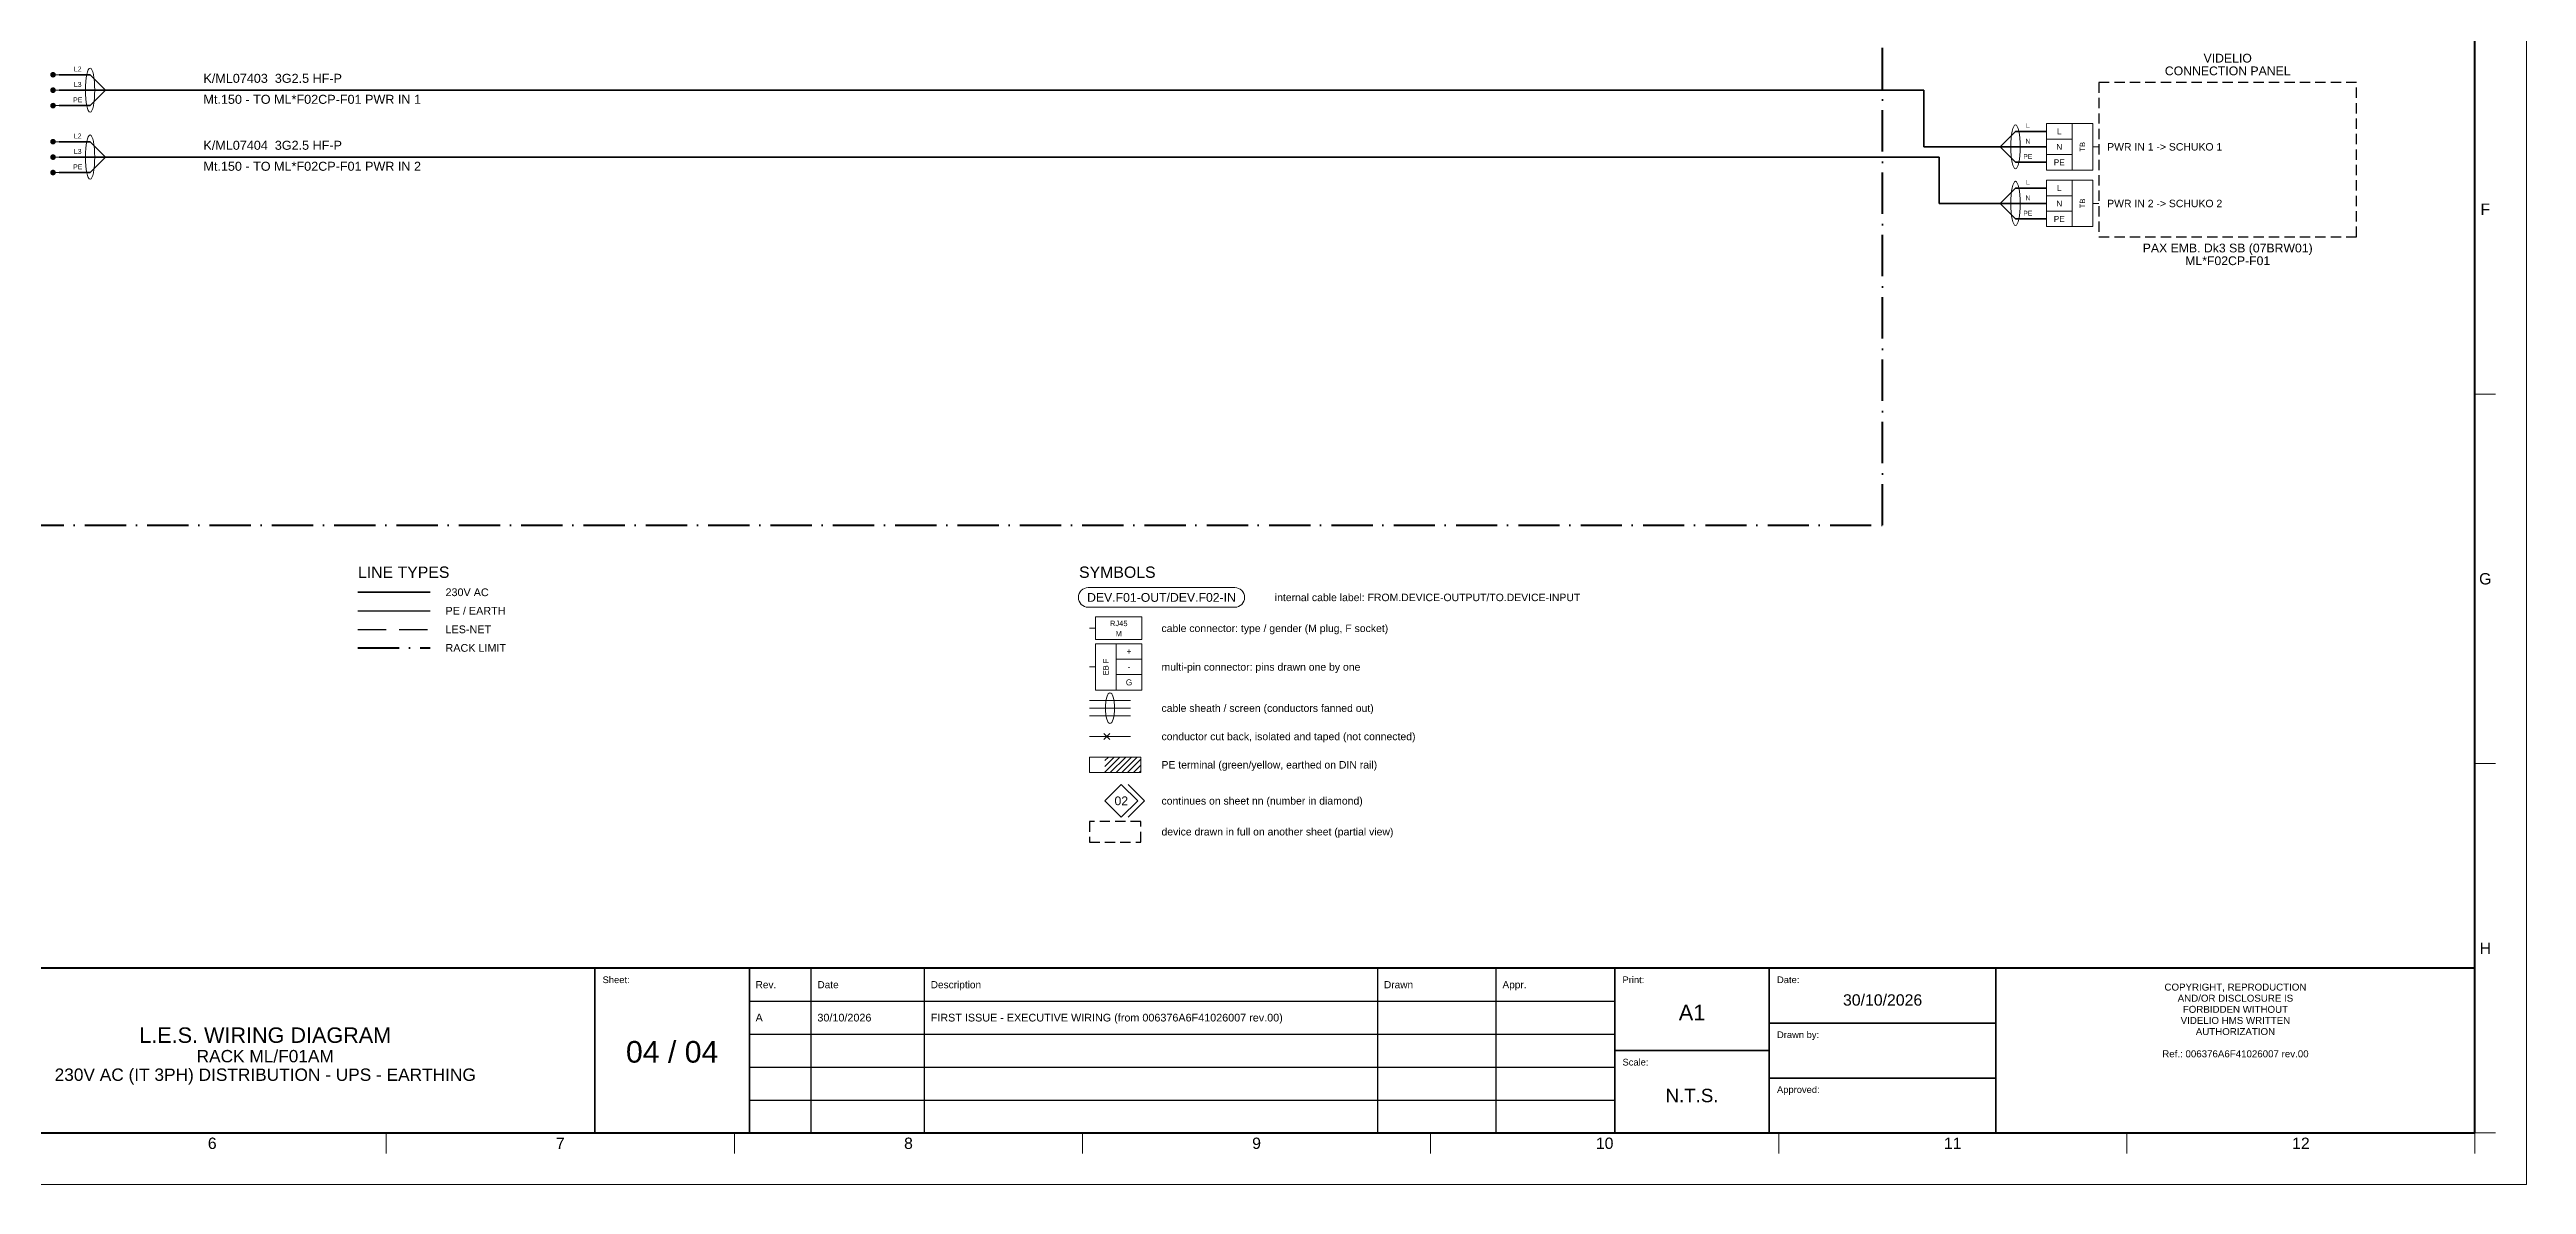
# Model space of a CAD drawing. Header units: millimetres. Extents: x 0 to 841, y 0 to 594.
# Drawn here: x 360.1 to 841, y 0 to 220.4 of the extents above; entities that cross this region are included whole.
import ezdxf
from ezdxf.enums import TextEntityAlignment as Align

# ---------------------------------------------------------------- set-up
doc = ezdxf.new("R2010")
doc.units = ezdxf.units.MM
for name, pattern in [('AV_DASHDOT', [12, 8, -2, 0, -2]), ('AV_DASHED', [8, 5.5, -2.5]), ('AV_HIDDEN', [3, 2, -1])]:
    doc.linetypes.add(name, pattern=pattern)
for name, color, linetype, lineweight in [('AV-CONN', 7, 'Continuous', 18), ('AV-LABEL', 7, 'Continuous', 18), ('AV-NOTE', 7, 'Continuous', 18), ('AV-TB', 7, 'Continuous', 18), ('AV-TEXT', 7, 'Continuous', 18), ('AV-TEXT-DEV', 7, 'Continuous', 18)]:
    doc.layers.add(name, color=color, linetype=linetype, lineweight=lineweight)
for name, color, linetype, lineweight, true_color in [('AV-DEVICE-REF', 7, 'AV_HIDDEN', 25, 0x4682ff), ('AV-FRAME', 7, 'Continuous', 70, 0x7800ff), ('AV-RACK', 7, 'AV_DASHDOT', 50, 0xff00ff), ('AV-TITLE', 7, 'Continuous', 25, 0x7800ff), ('AV-XREF', 7, 'Continuous', 18, 0x00af00), ('AV-ZONE', 7, 'Continuous', 18, 0x7800ff), ('W-LESNET', 7, 'AV_DASHED', 25, 0x00a0eb), ('W-PE', 7, 'Continuous', 25, 0x009600), ('W-POWER', 7, 'Continuous', 35, 0xeb8c00)]:
    doc.layers.add(name, color=color, linetype=linetype, lineweight=lineweight, true_color=true_color)
doc.styles.add('AV', font='arial.ttf')

msp = doc.modelspace()

# ---------------------------------------------------------------- hatches: boundary and pattern name
at = {"layer": 'AV-TB', "true_color": 0x009600}
h = msp.add_hatch(dxfattribs=at)
h.set_pattern_fill('ANSI31', scale=0.25)
h.paths.add_polyline_path([(565, 80), (572, 80), (572, 83), (565, 83)])

# ---------------------------------------------------------------- linework, layer by layer
at = {"layer": 'AV-CONN'}
for p, q in [((758, 201.5), (756.8, 201.5)), ((758, 190.5), (756.8, 190.5)), ((562, 108), (563.2, 108)), ((562, 100.5), (563.2, 100.5)), ((562, 94), (570, 94)), ((562, 92.5), (570, 92.5)), ((562, 91), (570, 91)), ((562, 87), (570, 87)), ((564.8, 86.4), (566, 87.6)), ((564.8, 87.6), (566, 86.4))]:
    msp.add_line(p, q, dxfattribs=at)
for points in [[(747.8, 203), (752.8, 203), (752.8, 206), (747.8, 206)], [(747.8, 200), (752.8, 200), (752.8, 203), (747.8, 203)], [(752.8, 197), (756.8, 197), (756.8, 206), (752.8, 206)], [(747.8, 197), (752.8, 197), (752.8, 200), (747.8, 200)], [(747.8, 192), (752.8, 192), (752.8, 195), (747.8, 195)], [(752.8, 186), (756.8, 186), (756.8, 195), (752.8, 195)], [(747.8, 189), (752.8, 189), (752.8, 192), (747.8, 192)], [(747.8, 186), (752.8, 186), (752.8, 189), (747.8, 189)], [(563.2, 105.8), (572.2, 105.8), (572.2, 110.2), (563.2, 110.2)], [(563.2, 96), (567.2, 96), (567.2, 105), (563.2, 105)], [(567.2, 102), (572.2, 102), (572.2, 105), (567.2, 105)], [(567.2, 99), (572.2, 99), (572.2, 102), (567.2, 102)], [(567.2, 96), (572.2, 96), (572.2, 99), (567.2, 99)]]:
    msp.add_lwpolyline(points, close=True, dxfattribs=at)
for centre, major_axis, ratio in [((368, 212.5), (0, 4.3), 0.209302), ((368, 199.5), (0, 4.3), 0.209302), ((741.8, 201.5), (0, 4.3), 0.209302), ((741.8, 190.5), (0, 4.3), 0.209302), ((566, 92.5), (0, 3), 0.3)]:
    msp.add_ellipse(centre, major_axis=major_axis, ratio=ratio, dxfattribs=at)
at = {"layer": 'AV-DEVICE-REF'}
for points in [[(758, 184), (808, 184), (808, 214), (758, 214)], [(562, 66.5), (572, 66.5), (572, 70.5), (562, 70.5)]]:
    msp.add_lwpolyline(points, close=True, dxfattribs=at)
at = {"layer": 'AV-FRAME'}
for points in [[(20, 10), (831, 10), (831, 584), (20, 584)], [(20, 10), (831, 10), (831, 42), (20, 42)]]:
    msp.add_lwpolyline(points, close=True, dxfattribs=at)
at = {"layer": 'AV-LABEL'}
msp.add_lwpolyline([(561.77, 112.1), (590.23, 112.1, 1), (590.23, 115.9), (561.77, 115.9, 1)], format="xyb", close=True, dxfattribs=at)
at = {"layer": 'AV-RACK'}
msp.add_line((420, 104.2), (434, 104.2), dxfattribs=at)
msp.add_lwpolyline([(125, 128), (716, 128), (716, 572), (125, 572)], close=True, dxfattribs=at)
at = {"layer": 'AV-TB'}
for p, q in [((360.8, 215.5), (362, 215.5)), ((360.8, 212.5), (362, 212.5)), ((360.8, 209.5), (362, 209.5)), ((360.8, 202.5), (362, 202.5)), ((360.8, 199.5), (362, 199.5)), ((360.8, 196.5), (362, 196.5))]:
    msp.add_line(p, q, dxfattribs=at)
at = {"layer": 'AV-TB', "const_width": 0.55}
for points in [[(360.53, 215.5, 1), (361.07, 215.5, 1)], [(360.53, 212.5, 1), (361.07, 212.5, 1)], [(360.53, 209.5, 1), (361.07, 209.5, 1)], [(360.53, 202.5, 1), (361.07, 202.5, 1)], [(360.53, 199.5, 1), (361.07, 199.5, 1)], [(360.53, 196.5, 1), (361.07, 196.5, 1)]]:
    msp.add_lwpolyline(points, format="xyb", close=True, dxfattribs=at)
at = {"layer": 'AV-TB'}
msp.add_lwpolyline([(562, 80), (572, 80), (572, 83), (562, 83)], close=True, dxfattribs=at)
at = {"layer": 'AV-TITLE'}
for p, q in [((508, 10), (508, 42)), ((530, 10), (530, 42)), ((618, 10), (618, 42)), ((641, 10), (641, 42)), ((496, 35.6), (664, 35.6)), ((496, 29.2), (664, 29.2)), ((496, 22.8), (664, 22.8)), ((496, 16.4), (664, 16.4))]:
    msp.add_line(p, q, dxfattribs=at)
for points in [[(338, 10), (466, 10), (466, 42), (338, 42)], [(466, 10), (496, 10), (496, 42), (466, 42)], [(496, 10), (664, 10), (664, 42), (496, 42)], [(664, 26), (694, 26), (694, 42), (664, 42)], [(694, 31.33), (738, 31.33), (738, 42), (694, 42)], [(738, 10), (831, 10), (831, 42), (738, 42)], [(694, 20.67), (738, 20.67), (738, 31.33), (694, 31.33)], [(664, 10), (694, 10), (694, 26), (664, 26)], [(694, 10), (738, 10), (738, 20.67), (694, 20.67)]]:
    msp.add_lwpolyline(points, close=True, dxfattribs=at)
at = {"layer": 'AV-XREF'}
msp.add_lwpolyline([(565, 74.5), (568.2, 77.7), (571.4, 74.5), (568.2, 71.3)], close=True, dxfattribs=at)
msp.add_lwpolyline([(569.5, 77.7), (572.7, 74.5), (569.5, 71.3)], dxfattribs=at)
at = {"layer": 'AV-ZONE'}
for p, q in [((831, 153.5), (835, 153.5)), ((831, 81.75), (835, 81.75)), ((425.5, 10), (425.5, 6)), ((493.08, 10), (493.08, 6)), ((560.67, 10), (560.67, 6)), ((628.25, 10), (628.25, 6)), ((695.83, 10), (695.83, 6)), ((763.42, 10), (763.42, 6)), ((831, 10), (831, 6)), ((831, 10), (835, 10))]:
    msp.add_line(p, q, dxfattribs=at)
at = {"layer": 'AV-ZONE', "lineweight": 13}
msp.add_lwpolyline([(0, 0), (841, 0), (841, 594), (0, 594)], close=True, dxfattribs=at)
at = {"layer": 'W-LESNET'}
msp.add_line((420, 107.8), (434, 107.8), dxfattribs=at)
at = {"layer": 'W-PE'}
msp.add_line((420, 111.4), (434, 111.4), dxfattribs=at)
at = {"layer": 'W-POWER'}
for p, q in [((362, 215.5), (368, 215.5)), ((362, 212.5), (368, 212.5)), ((368, 215.5), (371, 212.5)), ((368, 212.5), (371, 212.5)), ((368, 209.5), (371, 212.5)), ((371, 212.5), (724, 212.5)), ((724, 212.5), (724, 201.5)), ((362, 209.5), (368, 209.5)), ((362, 202.5), (368, 202.5)), ((368, 202.5), (371, 199.5)), ((741.8, 204.5), (738.8, 201.5)), ((747.8, 204.5), (741.8, 204.5)), ((362, 199.5), (368, 199.5)), ((368, 199.5), (371, 199.5)), ((368, 196.5), (371, 199.5)), ((371, 199.5), (727, 199.5)), ((724, 201.5), (738.8, 201.5)), ((727, 199.5), (727, 190.5)), ((741.8, 201.5), (738.8, 201.5)), ((741.8, 198.5), (738.8, 201.5)), ((747.8, 201.5), (741.8, 201.5)), ((747.8, 198.5), (741.8, 198.5)), ((362, 196.5), (368, 196.5)), ((741.8, 193.5), (738.8, 190.5)), ((747.8, 193.5), (741.8, 193.5)), ((727, 190.5), (738.8, 190.5)), ((741.8, 190.5), (738.8, 190.5)), ((741.8, 187.5), (738.8, 190.5)), ((747.8, 190.5), (741.8, 190.5)), ((747.8, 187.5), (741.8, 187.5)), ((420, 115), (434, 115))]:
    msp.add_line(p, q, dxfattribs=at)

# ---------------------------------------------------------------- texts
at = {"layer": 'AV-CONN', "style": 'AV'}
for s, height, p in [('N', 1.15, (750.3, 201.5)), ('L', 1.15, (750.3, 204.5)), ('PE', 1.15, (750.3, 198.5)), ('L', 1.15, (750.3, 193.5)), ('PE', 1.15, (750.3, 187.5)), ('N', 1.15, (750.3, 190.5)), ('RJ45', 1.05, (567.7, 108.95)), ('M', 1.05, (567.7, 106.95)), ('+', 1.15, (569.7, 103.5)), ('G', 1.15, (569.7, 97.5)), ('-', 1.15, (569.7, 100.5))]:
    msp.add_text(s, height=height, dxfattribs=at).set_placement(p, align=Align.MIDDLE_CENTER)
for s, p in [('TB', (754.8, 201.5)), ('TB', (754.8, 190.5)), ('EB F', (565.2, 100.5))]:
    msp.add_text(s, height=1.05, rotation=90, dxfattribs=at).set_placement(p, align=Align.MIDDLE_CENTER)
at = {"layer": 'AV-LABEL', "style": 'AV'}
msp.add_text('DEV.F01-OUT/DEV.F02-IN', height=1.7, dxfattribs=at).set_placement((576, 114), align=Align.MIDDLE_CENTER)
at = {"layer": 'AV-NOTE', "style": 'AV'}
for s, p in [('L2', (365.6, 215.85)), ('L3', (365.6, 212.85)), ('PE', (365.6, 209.85)), ('L2', (365.6, 202.85)), ('N', (744.2, 201.85)), ('L', (744.2, 204.85)), ('PE', (365.6, 196.85)), ('L3', (365.6, 199.85)), ('PE', (744.2, 198.85)), ('L', (744.2, 193.85)), ('PE', (744.2, 187.85)), ('N', (744.2, 190.85))]:
    msp.add_text(s, height=0.95, dxfattribs=at).set_placement(p, align=Align.BOTTOM_CENTER)
at = {"layer": 'AV-TEXT', "style": 'AV'}
for s, p in [('K/ML07403  3G2.5 HF-P', (390, 213.4)), ('K/ML07404  3G2.5 HF-P', (390, 200.4))]:
    msp.add_text(s, height=1.75, dxfattribs=at).set_placement(p, align=Align.BOTTOM_LEFT)
for s, height, p in [('Mt.150 - TO ML*F02CP-F01 PWR IN 1', 1.75, (390, 211.6)), ('Mt.150 - TO ML*F02CP-F01 PWR IN 2', 1.75, (390, 198.6)), ('LINE TYPES', 2.2, (420, 120)), ('SYMBOLS', 2.2, (560, 120))]:
    msp.add_text(s, height=height, dxfattribs=at).set_placement(p, align=Align.TOP_LEFT)
for s, height, p in [('PWR IN 1 -> SCHUKO 1', 1.45, (759.6, 201.5)), ('PWR IN 2 -> SCHUKO 2', 1.45, (759.6, 190.5)), ('230V AC', 1.5, (437, 115)), ('PE / EARTH', 1.5, (437, 111.4)), ('internal cable label: FROM.DEVICE-OUTPUT/TO.DEVICE-INPUT', 1.45, (598, 114)), ('LES-NET', 1.5, (437, 107.8)), ('cable connector: type / gender (M plug, F socket)', 1.45, (576, 108)), ('RACK LIMIT', 1.5, (437, 104.2)), ('multi-pin connector: pins drawn one by one', 1.45, (576, 100.5)), ('cable sheath / screen (conductors fanned out)', 1.45, (576, 92.5)), ('conductor cut back, isolated and taped (not connected)', 1.45, (576, 87)), ('PE terminal (green/yellow, earthed on DIN rail)', 1.45, (576, 81.5)), ('continues on sheet nn (number in diamond)', 1.45, (576, 74.5)), ('device drawn in full on another sheet (partial view)', 1.45, (576, 68.5)), ('A', 1.5, (497.2, 32.4)), ('30/10/2026', 1.5, (509.2, 32.4)), ('FIRST ISSUE - EXECUTIVE WIRING (from 006376A6F41026007 rev.00)', 1.5, (531.2, 32.4))]:
    msp.add_text(s, height=height, dxfattribs=at).set_placement(p, align=Align.MIDDLE_LEFT)
for s, height, p in [('02', 1.7, (568.2, 74.5)), ('COPYRIGHT, REPRODUCTION', 1.35, (784.5, 38.33)), ('AND/OR DISCLOSURE IS', 1.35, (784.5, 36.17)), ('FORBIDDEN WITHOUT', 1.35, (784.5, 34.01)), ('VIDELIO HMS WRITTEN', 1.35, (784.5, 31.85)), ('AUTHORIZATION', 1.35, (784.5, 29.69)), ('Ref.: 006376A6F41026007 rev.00', 1.35, (784.5, 25.37))]:
    msp.add_text(s, height=height, dxfattribs=at).set_placement(p, align=Align.MIDDLE_CENTER)
at = {"layer": 'AV-TEXT', "true_color": 0x7800ff, "style": 'AV'}
for s, p in [('Sheet:', (467.5, 40.4)), ('Print:', (665.5, 40.4)), ('Date:', (695.5, 40.4)), ('Drawn by:', (695.5, 29.73)), ('Scale:', (665.5, 24.4)), ('Approved:', (695.5, 19.07))]:
    msp.add_text(s, height=1.3, dxfattribs=at).set_placement(p, align=Align.TOP_LEFT)
for s, p in [('Rev.', (497.2, 38.8)), ('Date', (509.2, 38.8)), ('Description', (531.2, 38.8)), ('Drawn', (619.2, 38.8)), ('Appr.', (642.2, 38.8))]:
    msp.add_text(s, height=1.4, dxfattribs=at).set_placement(p, align=Align.MIDDLE_LEFT)
at = {"layer": 'AV-TEXT', "style": 'AV'}
for s, height, p in [('A1', 3, (679, 31)), ('30/10/2026', 2.2, (716, 34.07)), ('L.E.S. WIRING DIAGRAM', 3, (402, 26.6)), ('RACK ML/F01AM', 2.4, (402, 23)), ('04 / 04', 4.2, (481, 22.4)), ('230V AC (IT 3PH) DISTRIBUTION - UPS - EARTHING', 2.4, (402, 19.4)), ('N.T.S.', 2.6, (679, 15.2))]:
    msp.add_text(s, height=height, dxfattribs=at).set_placement(p, align=Align.BOTTOM_CENTER)
at = {"layer": 'AV-TEXT-DEV', "style": 'AV'}
for s, p in [('CONNECTION PANEL', (783, 216.25)), ('VIDELIO', (783, 218.72)), ('PAX EMB. Dk3 SB (07BRW01)', (783, 181.85)), ('ML*F02CP-F01', (783, 179.38))]:
    msp.add_text(s, height=1.7, dxfattribs=at).set_placement(p, align=Align.MIDDLE_CENTER)
at = {"layer": 'AV-ZONE', "true_color": 0x7800ff, "style": 'AV'}
for s, p in [('F', (833, 189.38)), ('G', (833, 117.62)), ('H', (833, 45.88)), ('6', (391.71, 8)), ('7', (459.29, 8)), ('8', (526.88, 8)), ('9', (594.46, 8)), ('10', (662.04, 8)), ('11', (729.62, 8)), ('12', (797.21, 8))]:
    msp.add_text(s, height=2.2, dxfattribs=at).set_placement(p, align=Align.MIDDLE_CENTER)

doc.saveas('drawing.dxf')
